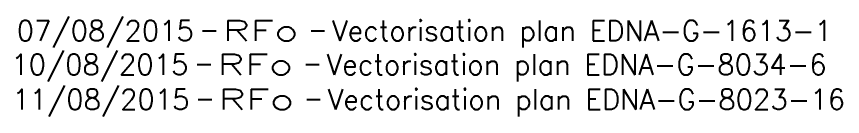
# Model space of a CAD drawing. Header units: millimetres. Extents: x 185000 to 186000, y 127000 to 128000.
# Drawn here: x 185011.11 to 185041.69, y 127733.46 to 127737.14 of the extents above; entities that cross this region are included whole.
import ezdxf
from ezdxf.enums import TextEntityAlignment as Align

# ---------------------------------------------------------------- set-up
doc = ezdxf.new("R2010")
doc.units = ezdxf.units.MM
doc.layers.get('0').update_dxf_attribs({"linetype": 'CONTINUOUS'})
doc.layers.add('L_910', color=7, linetype='CONTINUOUS', plot=False)
doc.styles.get("Standard").update_dxf_attribs({"font": 'romans.shx', "width": 0.85})

# ---------------------------------------------------------------- blocks, each defined once
blk = doc.blocks.new('GIS_MODF')
at = {"color": 0, "linetype": 'Continuous', "flags": 128}
for points in [[(-2.257, -0.012), (-1.757, -0.012)], [(1.758, -0.012), (2.258, -0.012)]]:
    blk.add_lwpolyline(points, dxfattribs=at)
at = {"color": 0, "linetype": 'Continuous'}
blk.add_attdef('DATE', text='', height=0.75, dxfattribs=at).set_placement((-2.583, -0.387), align=Align.RIGHT)
at = {"color": 0, "linetype": 'Continuous', "width": 3.590909}
blk.add_attdef('USER', text='', height=0.75, dxfattribs=at).set_placement((-1.516, -0.387), (1.306, -0.387), align=Align.FIT)
at = {"color": 0, "linetype": 'Continuous'}
blk.add_attdef('DESC', (2.528, -0.387), '', height=0.75, dxfattribs=at)

msp = doc.modelspace()

# ---------------------------------------------------------------- block references
at = {"layer": 'L_910', "ltscale": 0.5}
ref = msp.add_blockref('GIS_MODF', (185020.26, 127736.634), dxfattribs=at)
ref.add_attrib('DATE', '07/08/2015', dxfattribs={"layer": '0', "color": 0, "linetype": 'Continuous', "height": 0.75}).set_placement((185017.678, 127736.247), align=Align.RIGHT)
ref.add_attrib('USER', 'RFo', dxfattribs={"layer": '0', "color": 0, "linetype": 'Continuous', "height": 0.75, "width": 1.436364}).set_placement((185018.745, 127736.247), (185021.566, 127736.247), align=Align.FIT)
ref.add_attrib('DESC', 'Vectorisation plan EDNA-G-1613-1', (185022.788, 127736.247), dxfattribs={"layer": '0', "color": 0, "linetype": 'Continuous', "height": 0.75})
ref = msp.add_blockref('GIS_MODF', (185020.059, 127735.388), dxfattribs=at)
ref.add_attrib('DATE', '10/08/2015', dxfattribs={"layer": '0', "color": 0, "linetype": 'Continuous', "height": 0.75}).set_placement((185017.477, 127735.001), align=Align.RIGHT)
ref.add_attrib('USER', 'RFo', dxfattribs={"layer": '0', "color": 0, "linetype": 'Continuous', "height": 0.75, "width": 1.436364}).set_placement((185018.543, 127735.001), (185021.365, 127735.001), align=Align.FIT)
ref.add_attrib('DESC', 'Vectorisation plan EDNA-G-8034-6', (185022.587, 127735.001), dxfattribs={"layer": '0', "color": 0, "linetype": 'Continuous', "height": 0.75})
ref = msp.add_blockref('GIS_MODF', (185020.099, 127734.101), dxfattribs=at)
ref.add_attrib('DATE', '11/08/2015', dxfattribs={"layer": '0', "color": 0, "linetype": 'Continuous', "height": 0.75}).set_placement((185017.517, 127733.714), align=Align.RIGHT)
ref.add_attrib('USER', 'RFo', dxfattribs={"layer": '0', "color": 0, "linetype": 'Continuous', "height": 0.75, "width": 1.436364}).set_placement((185018.584, 127733.714), (185021.405, 127733.714), align=Align.FIT)
ref.add_attrib('DESC', 'Vectorisation plan EDNA-G-8023-16', (185022.627, 127733.714), dxfattribs={"layer": '0', "color": 0, "linetype": 'Continuous', "height": 0.75})

doc.saveas('drawing.dxf')
